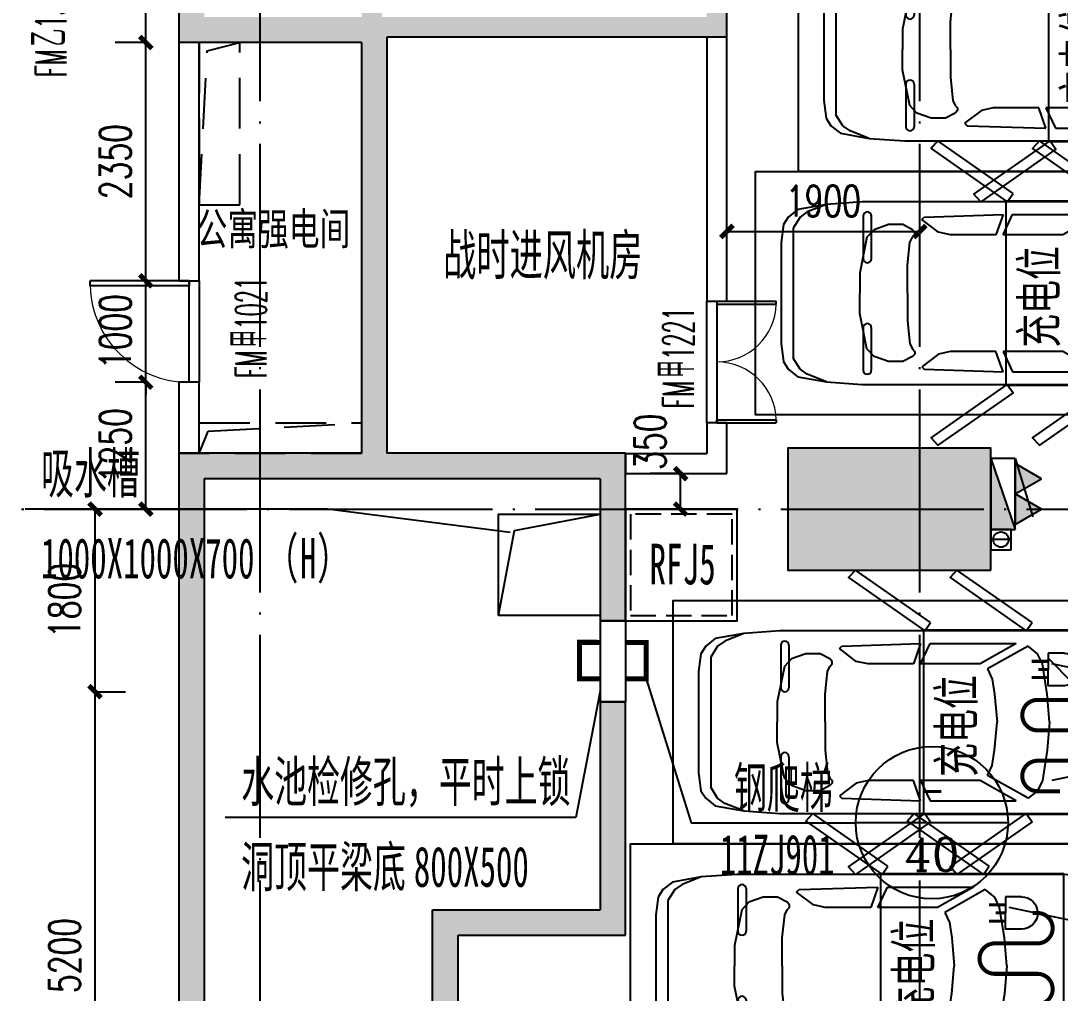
# Model space of a CAD drawing. Header units: millimetres. Extents: x 12325263 to 13848842, y -1463133 to 573208.
# Drawn here: x 12595438 to 12605680, y -1122458 to -1112874 of the extents above; entities that cross this region are included whole.
import ezdxf
from ezdxf.enums import TextEntityAlignment as Align
from ezdxf.xclip import XClip

# ---------------------------------------------------------------- set-up
doc = ezdxf.new("R2010")
doc.units = ezdxf.units.MM
doc.header["$LTSCALE"] = 1000
doc.header["$XCLIPFRAME"] = 0
for name, pattern in [('ACAD_ISO02W100', [15, 12, -3]), ('DASH', [0.35, 0.25, -0.1]), ('DASHED2', [0.375, 0.25, -0.125]), ('DOTE', [2.4200000000000004, 2, -0.2, 0.02, -0.2]), ('地下室负三层平面图$0$-3F平面$0$$AUDIT_BAD_LTYPE2', [0])]:
    doc.linetypes.add(name, pattern=pattern)
for name, color, linetype in [('#s-灭火器', 20, 'Continuous'), ('-2F平面$0$WALL-SHATCH', 8, 'Continuous'), ('A-ANNO-DIMS', 83, 'Continuous'), ('A-ANNO-TEXT', 7, 'Continuous'), ('A-AXIS', 16, 'DOTE'), ('A-COLS', 6, 'Continuous'), ('A-WALL', 5, 'Continuous'), ('A_WALL(防火墙)', 151, 'Continuous'), ('DOOR_FIRE', 1, 'Continuous'), ('DOOR_FIRE_TEXT', 7, 'Continuous'), ('EQUIP_消火栓', 7, 'Continuous'), ('PUB_DIM', 83, 'Continuous'), ('PUB_HATCH', 8, 'Continuous'), ('PUB_TEXT', 7, 'Continuous'), ('VPIPE-消防中', 3, 'Continuous'), ('WALL', 5, 'Continuous'), ('人防墙', 6, 'Continuous'), ('人防平时标注', 42, 'Continuous'), ('人防门', 60, 'Continuous'), ('人防门编号', 73, 'Continuous'), ('人防集水井', 62, 'Continuous'), ('公寓机动车库', 23, 'Continuous'), ('投影线', 6, 'ACAD_ISO02W100'), ('水条件', 1, 'Continuous')]:
    doc.layers.add(name, color=color, linetype=linetype)
doc.layers.add('人防文字', color=3, linetype='Continuous', lineweight=15)
doc.styles.add('_TCH_AXIS', font='COMPLEX', dxfattribs={"bigfont": 'GBCBIG'})
doc.styles.add('_TCH_DIM_T3', font='SIMPLEX.shx', dxfattribs={"width": 0.7058823529411765, "bigfont": 'GBCBIG.shx'})
doc.styles.add('_TCH_WINDOW', font='SIMPLEX', dxfattribs={"width": 0.7, "height": 3.5, "bigfont": 'GBCBIG'})
doc.styles.add('TITXV', font='', dxfattribs={"width": 0.7})
doc.styles.add('宋体-标注', font='', dxfattribs={"width": 0.6})
doc.styles.add('标注宋体', font='', dxfattribs={"width": 0.6})
doc.styles.add('黑体', font='simhei.ttf', dxfattribs={"width": 0.7})
doc.styles.get('TITXV').set_extended_font_data('SimSun')
doc.styles.get('宋体-标注').set_extended_font_data('SimSun')
doc.styles.get('标注宋体').set_extended_font_data('NSimSun')
doc.dimstyles.new('_TCH_ARCH&&120', dxfattribs={"dimtxt": 306, "dimasz": 120, "dimexe": 300, "dimexo": 360, "dimgap": 147, "dimtad": 1, "dimdec": 0, "dimzin": 0, "dimdsep": 46, "dimtxsty": '_TCH_DIM_T3', "dimblk": 'ARCHTICK', "dimcen": 0.09, "dimclrt": 7, "dimazin": 2, "dimtfac": 1, "dimtdec": 0, "dimtix": 1, "dimtmove": 2, "dimatfit": 3, "dimfxl": 1, "dimfxlon": 1, "dimtolj": 1, "dimtzin": 0, "dimarcsym": 0})

# ---------------------------------------------------------------- blocks, each defined once
blk = doc.blocks.new('asdgafgf20230228-rf2')
at = {"layer": 'PUB_HATCH'}
for points in [[(30599.94659230643, 6150.013520422265), (30799.9452690837, 5950.012177825638), (30799.97901084723, 11049.96656819089), (30649.97912111813, 11066.63425213755), (30599.97834924269, 10949.96792338246)], [(25566.62054844773, 7233.334855059617), (25399.95354486817, 7200.001576369609), (25399.95402696552, 5900.048238277027), (25649.9539342518, 6150.046584354403), (25649.95356341128, 7150.000970469878)], [(27312.45026189508, 6037.535582102115), (27399.9465929929, 6150.035002038334), (27399.95353910404, 7199.989392905262), (27249.95375965065, 7233.323718589614), (27199.95320832685, 7149.990716051233), (27199.94659299732, 6150.036330044917)], [(27312.45026189508, 6037.535582102115), (27199.94659299732, 6150.036330044917), (25649.9539342518, 6150.046584354403), (25399.95402696552, 5900.048238277027), (27199.95391110372, 5900.036329991022)], [(30799.9452690837, 5950.012177825638), (30599.94659230643, 6150.013520422265), (27399.9465929929, 6150.035002038334), (27312.45026189508, 6037.535582102115), (27449.95395048639, 5950.034666334186)], [(27312.45026189509, 6037.535582102115), (27199.95391110372, 5900.036329991022), (27199.9507210003, 1850.026161920561), (27333.28390365858, 1766.692043250299), (27449.95072099922, 1850.024689414869), (27449.95395048639, 5950.034666334186)], [(25649.95131268033, 1600.035291448106), (25399.95149807605, 1850.036763957052), (25399.94304405298, -9549.996996186615), (25649.94285865836, -9799.996996186683)], [(27333.28390365858, 1766.692043250299), (27199.9507210003, 1850.026161920561), (25399.95149807605, 1850.036763957052), (25649.95131268033, 1600.035291448106), (27349.95026897621, 1600.025278415467)], [(29549.97247658297, 1600.012320234651), (29799.972550149, 1850.010847732871), (27449.95072099922, 1850.024689414869), (27333.28390365858, 1766.692043250299), (27349.95026897622, 1600.025278415467)], [(29549.97247658297, 1600.012320234651), (29549.97206461455, 200.0248161364959), (29799.97206461454, 200.0247425700498), (29799.972550149, 1850.010847732871)], [(29799.97115238333, -2899.999999984674), (29799.97182920191, -599.9752574299149), (29549.97182920193, -599.975183863469), (29549.97122594977, -2649.999999984572)], [(27899.97080648333, -2649.999999983873), (28149.97080648308, -2899.999999983974), (29799.97115238333, -2899.999999984674), (29549.97122594977, -2649.999999984572)], [(27899.97080647402, -11899.99699618732), (28149.97080647377, -12149.99699618741), (28149.97080648308, -2899.999999983974), (27899.97080648333, -2649.999999983873)]]:
    blk.add_hatch(color=256, dxfattribs=at).paths.add_polyline_path(points)
at = {"layer": '人防墙'}
for p, q in [((30799.9452690837, 5950.012177825638), (30799.97901084723, 11049.96656819089)), ((25399.95354486817, 7200.001576369609), (25399.95402696552, 5900.048238277027)), ((27449.95395048639, 5950.034666334186), (27449.95072099922, 1850.024689414869)), ((30799.9452690837, 5950.012177825638), (27449.95395048639, 5950.034666334186)), ((27199.95391110372, 5900.036329991022), (25399.95402696552, 5900.048238277027)), ((27199.95391110372, 5900.036329991022), (27199.9507210003, 1850.026161920561)), ((25399.95149807605, 1850.036763957052), (25399.94304405298, -9549.996996186615)), ((27199.9507210003, 1850.026161920561), (25399.95149807605, 1850.036763957052)), ((29799.972550149, 1850.010847732871), (27449.95072099922, 1850.024689414869)), ((29799.97206461454, 200.0247425700498), (29799.972550149, 1850.010847732871)), ((25649.95131268033, 1600.035291448106), (25649.94285865836, -9799.996996186683)), ((27349.95026897621, 1600.025278415467), (25649.95131268033, 1600.035291448106)), ((29549.97247658297, 1600.012320234651), (27349.95026897622, 1600.025278415467)), ((29549.97247658297, 1600.012320234651), (29549.97206461455, 200.0248161364959)), ((29549.97206461455, 200.0248161364959), (29799.97206461454, 200.0247425700498)), ((29549.97182920193, -599.975183863469), (29549.97122594977, -2649.999999984572)), ((29799.97182920191, -599.9752574299149), (29549.97182920193, -599.975183863469)), ((29799.97115238333, -2899.999999984674), (29799.97182920191, -599.9752574299149)), ((27899.97080648333, -2649.999999983873), (29549.97122594977, -2649.999999984572)), ((27899.97080647402, -11899.99699618732), (27899.97080648333, -2649.999999983873)), ((28149.97080648308, -2899.999999983974), (29799.97115238333, -2899.999999984674)), ((28149.97080647377, -12149.99699618741), (28149.97080648308, -2899.999999983974))]:
    blk.add_line(p, q, dxfattribs=at)
at = {"layer": '人防平时标注'}
for p, q in [((30002.55426869728, -372.6224232038949), (30448.68125668913, -1790.204475709703)), ((30448.68125668913, -1790.204475709703), (32069.22891984788, -1790.204475709703)), ((33569.22891984788, -1790.204475709703), (32069.22891984788, -1790.204475709703))]:
    blk.add_line(p, q, dxfattribs=at)
for centre, radius in [((30002.55426869728, -372.6224232038949), 0), ((32819.22891984788, -1790.204475709703), 750)]:
    blk.add_circle(centre, radius, dxfattribs=at)
at = {"layer": '人防门'}
for p, q in [((29549.97206461455, 200.0248161364964, 0.7773367337579739), (29549.97182920192, -599.9751838634689, 0.7773367337579739)), ((29799.97206461454, 200.0247425700505, 0.7773367337579739), (29799.97182920191, -599.9752574299149, 0.7773367337579739))]:
    blk.add_line(p, q, dxfattribs=at)
at = {"layer": '人防门', "linetype": 'DASH'}
for p, q in [((29799.97206461454, 200.0247425700504), (29549.97206461455, 200.0248161364965)), ((29549.97182920192, -599.9751838634688), (29799.97182920191, -599.975257429915))]:
    blk.add_line(p, q, dxfattribs=at)
at = {"layer": '人防门', "const_width": 49.99999999999999, "elevation": 2.982798457690922e-07}
for points in [[(29549.96291594021, -372.6228988554794), (29347.37156572379, -372.6228958230931), (29347.37156783976, -13.18923465278931), (29549.96291872673, -13.18923566420563)], [(29799.96291814558, -372.6224218553398), (30002.55426869728, -372.6224232038949), (30002.55427131616, -13.1887605173979), (29799.96291874163, -13.1887605173979)]]:
    blk.add_lwpolyline(points, dxfattribs=at)
at = {"layer": '人防门编号', "linetype": 'Continuous'}
for p, q in [((26863.11747252755, 1300.01434464613), (23883.15347918356, 1300.01434464613)), ((28663.08289803751, 1069.655607333407), (26863.11747252755, 1300.01434464613)), ((29549.95736666955, -493.193836421473), (29310.27288773656, -1739.734558167867)), ((29310.27288773656, -1739.734558167867), (25856.04533829773, -1739.734558167867))]:
    blk.add_line(p, q, dxfattribs=at)
at = {"layer": '人防集水井', "elevation": 2.982798457690922e-07}
for points in [[(28549.97064702027, 250.0232504927553), (28549.97064929269, 1250.023250080179), (29549.97064903937, 1250.023250080179), (29549.97064717673, 250.0232480000705)], [(29799.96532274969, 200.0235794787295), (30899.96532247216, 200.0143448696472), (30899.97455734387, 1300.01434456883), (29799.9745576214, 1300.023579702014)]]:
    blk.add_lwpolyline(points, close=True, dxfattribs=at)
blk.add_lwpolyline([(28549.97064702027, 250.0232504927553), (28707.3424739223, 1087.902840177063), (29549.97064903937, 1250.023250080179)], dxfattribs=at)
at = {"layer": '人防集水井', "linetype": 'DASH', "elevation": 2.982798457690922e-07}
blk.add_lwpolyline([(29849.9657425154, 250.0231597216334), (30849.96574224159, 250.0147646227852), (30849.97413757816, 1250.014764348976), (29849.97413785197, 1250.023159924895)], close=True, dxfattribs=at)
at = {"layer": 'PUB_TEXT', "linetype": 'Continuous', "style": '宋体-标注', "width": 0.6}
for s, p in [('吸水槽', (24040.65347918356, 1457.51434464613)), ('（', (26252.29904880381, 617.5143446461298)), ('）', (26762.67879563925, 617.5143446461298)), ('1000X1000X700', (24040.65347918356, 617.5143446461298)), ('H', (26592.55221336077, 617.5143446461298)), ('水池检修孔，平时上锁', (26013.54533829773, -1582.234558167867)), ('洞顶平梁底', (26013.54533829773, -2422.234558167867)), ('800X500', (27714.81116108254, -2422.234558167867))]:
    blk.add_text(s, height=396.5189873417722, dxfattribs=at).set_placement(p)
at = {"layer": 'PUB_TEXT', "style": '_TCH_AXIS', "width": 0.7777777777777768}
blk.add_text('-', height=391.5099836318755, dxfattribs=at).set_placement((32688.72559197059, -1651.385008641674), (32949.73224772517, -1651.385008641674), align=Align.FIT)
at = {"layer": 'PUB_TEXT', "style": '_TCH_AXIS'}
blk.add_text('40', height=326.0831515175497, dxfattribs=at).set_placement((32547.49296024993, -2265.471123846655), (33090.96487944584, -2265.471123846655), align=Align.FIT)
at = {"layer": '人防平时标注', "style": '宋体-标注', "width": 0.6}
for s, p in [('钢爬梯', (30868.97355173436, -1642.472198316362, 2.982798457690922e-07)), ('11ZJ901', (30728.46134386881, -2303.37528068712, 2.982798457690922e-07))]:
    blk.add_text(s, height=396.5189873417722, dxfattribs=at).set_placement(p)
at = {"layer": '人防文字', "style": '标注宋体', "width": 0.6}
blk.add_text('战时进风机房', height=400, rotation=359.999920105463, dxfattribs=at).set_placement((28003.15347966366, 3606.800094611011, 2.982798457690922e-07))
at = {"layer": '人防集水井', "style": '标注宋体', "width": 0.6}
blk.add_text('RFJ5', height=400, rotation=359.999518982552, dxfattribs=at).set_placement((30035.91289318539, 558.6244936173316, 2.982798457690922e-07))
blk = doc.blocks.new('_FZH')
blk.add_lwpolyline([(-0.5, -0.5), (0.5, -0.5), (0.5, 0.5), (-0.5, 0.5)], close=True)
at = {"layer": 'PUB_HATCH'}
blk.add_solid([(-0.5, -0.5), (0.5, -0.5), (-0.5, 0.5), (0.5, 0.5)], dxfattribs=at)
blk = doc.blocks.new('1-3F')
at = {"layer": 'A-COLS', "xscale": 1200, "yscale": 2000, "zscale": 2000, "rotation": 90}
blk.add_blockref('_FZH', (-299.9851443748921, 18200.00000000233), dxfattribs=at)
blk = doc.blocks.new('adgshg13--2F平面$0$A$C7F010FC0')
at = {"layer": '-2F平面$0$WALL-SHATCH'}
h = blk.add_hatch(color=256, dxfattribs=at)
h.dxf.hatch_style = 1
h.paths.add_polyline_path([(-60384.17120504379, -16880.89509773254), (-763.1647881269455, 197.4793643951416), (12587.61850607395, -13153.30393266678), (12587.61850607395, -157996.0197629929), (-162964.8506313562, -188820.4315237999), (-171262.3814957142, -180522.900662899), (-171262.3814957142, -31310.89849328995), (-150707.1909123659, -10755.70791006088), (-131860.0775495768, -7980.895098209381), (-99162.38149428368, -7980.895098209381), (-99162.38149428368, -4980.895097732544), (-76620.42811572552, -4980.895097732544), (-70107.65229141712, -16880.89509773254)], flags=16)
h.paths.add_polyline_path([(-60091.22944009304, -16380.89510011673), (-646.8769880533218, 646.876989364624), (12987.61850607395, -12987.61850786209), (12987.61850607395, -158331.9049158096), (-163100.5840539932, -189250.3835258484), (-171662.3814958334, -180688.5860877037), (-171662.3814958334, -31145.21306848526), (-150777.8961598873, -10260.7277340889), (-131896.6870943308, -7480.895098209381), (-99562.38149428368, -7480.895098209381), (-99562.38149428368, -4580.895097732544), (-76365.55243730545, -4580.895097732544), (-69907.50581622124, -16380.89510774612)])
blk = doc.blocks.new('A$C2A3E77E8')
at = {"layer": 'WALL', "color": 1}
blk.add_blockref('adgshg13--2F平面$0$A$C7F010FC0', (561507.9086489398, 205483.1249103504), dxfattribs=at)
blk = doc.blocks.new('asdfsfsdf')
at = {"color": 253, "linetype": '地下室负三层平面图$0$-3F平面$0$$AUDIT_BAD_LTYPE2', "transparency": 33554559, "extrusion": (0.0004477907748714072, 3.529959095306893e-16, 0.999999899741706)}
for p, q in [((-499.9999510645866, -141.1764707579277, 0.2238953878532797), (-724.9999280292541, -211.764705659356, 0.3246483119859617)), ((-168.7499837987125, -110.000000001397, 0.07556469346370548), (-499.9999510645866, -141.1764707579277, 0.2238953878532797)), ((168.7499823644757, -109.9999999995343, -0.07556469305539444), (-168.7499837987125, -110.000000001397, 0.07556469346370548)), ((168.7499823644757, -109.9999999995343, -0.07556469305539444), (499.999950107187, -141.1764707579277, -0.2238953876585836)), ((499.999950107187, -141.1764707579277, -0.2238953876585836), (724.9999261181802, -211.7647058977745, -0.3246483115967724)), ((-724.9999280292541, -211.764705659356, 0.3246483119859617), (-824.9999170508236, -329.4117646231316, 0.3694273889297957)), ((-349.9999665804207, -258.8235292448662, 0.1567267717199455), (-574.9999421145767, -1317.647058726754, 0.2574796953287081)), ((349.9999641925097, -258.8235292430036, -0.1567267711171998), (574.9999411571771, -1317.647058724891, -0.2574796952492556)), ((724.9999261181802, -211.7647058977745, -0.3246483115967724), (824.9999175239354, -329.4117646231316, -0.3694273894917245)), ((-824.9999170508236, -329.4117646231316, 0.3694273889297957), (-874.99991251342, -447.0588235869072, 0.3918169277702976)), ((824.9999175239354, -329.4117646231316, -0.3694273894917245), (874.9999125096947, -447.0588235869072, -0.3918169281189517)), ((-574.9999425914139, -1411.764705897775, 0.2574796953093296), (-674.9999320898205, -1458.823529244866, 0.3022587728158986)), ((-274.9999726694077, -1364.705882550683, 0.1231424633135522), (-574.9999425914139, -1411.764705897775, 0.2574796953093296)), ((2.365559339523315e-07, -1341.176470519509), (-274.9999726694077, -1364.705882550683, 0.1231424633135522)), ((2.365559339523315e-07, -1341.176470519509), (274.9999717120081, -1364.705882312264, -0.1231424628849248)), ((274.9999717120081, -1364.705882312264, -0.1231424628849248), (574.9999416340142, -1411.764705897775, -0.2574796953464441)), ((574.9999416340142, -1411.764705897775, -0.2574796953464441), (674.9999316073954, -1458.823529481422, -0.3022587727170486)), ((-674.9999320898205, -1458.823529244866, 0.3022587728158986), (-749.9999260008335, -1552.941176654305, 0.3358430815717435)), ((674.9999316073954, -1458.823529481422, -0.3022587727170486), (749.9999240897596, -1552.941176414024, -0.3358430809488905)), ((-749.9999260008335, -1552.941176654305, 0.3358430815717435), (-524.9999480806291, -1952.941176654305, 0.2350901571286059)), ((749.9999240897596, -1552.941176414024, -0.3358430809488905), (524.9999452158809, -1952.941176415887, -0.2350901560785282)), ((-774.9999220632017, -2517.647058726754, 0.3470378507689607), (-774.9999220632017, -1670.588235379662, 0.3470378503031141)), ((-774.9999220632017, -1670.588235379662, 0.3470378503031141), (-574.9999421145767, -2023.529411557596, 0.257479695328853)), ((774.9999230131507, -1670.588235379662, -0.3470378509613082), (574.9999421108514, -2023.529411794152, -0.2574796950939764)), ((774.9999225363135, -2517.64705896331, -0.3470378506309664), (774.9999230131507, -1670.588235379662, -0.3470378509613082)), ((-524.9999480806291, -1952.941176654305, 0.2350901571286059), (-424.9999581072479, -1905.882352830376, 0.1903110794088359)), ((-424.9999581072479, -1905.882352830376, 0.1903110794088359), (-274.9999731462449, -1882.35294127604, 0.1231424632944275)), ((-274.9999731462449, -1882.35294127604, 0.1231424632944275), (2.365559339523315e-07, -1858.823529244866)), ((274.9999717120081, -1882.352941035759, -0.1231424628847421), (2.365559339523315e-07, -1858.823529244866)), ((424.999956196174, -1905.882352830376, -0.1903110785527894), (274.9999717120081, -1882.352941035759, -0.1231424628847421)), ((524.9999452158809, -1952.941176415887, -0.2350901560785282), (424.999956196174, -1905.882352830376, -0.1903110785527894)), ((-574.9999421145767, -2023.529411557596, 0.257479695328853), (-574.9999421145767, -2611.764705659356, 0.2574796952125222)), ((574.9999421108514, -2023.529411794152, -0.2574796950939764), (574.9999411571771, -2611.764705897775, -0.2574796951324972)), ((-574.9999421145767, -2611.764705659356, 0.2574796952125222), (-774.9999220632017, -2517.647058726754, 0.3470378507689607)), ((574.9999411571771, -2611.764705897775, -0.2574796951324972), (774.9999225363135, -2517.64705896331, -0.3470378506309664)), ((-774.9999215863645, -2611.764705899637, 0.3470378500898093), (-574.9999416377395, -2682.35294127604, 0.2574796952319682)), ((-749.9999255239964, -3388.235294345301, 0.3358430813588681), (-774.9999215863645, -2611.764705899637, 0.3470378500898093)), ((774.9999225363135, -2611.764705659356, -0.3470378507473485), (574.9999416340142, -2682.35294127604, -0.2574796952294666)), ((749.9999245665967, -3388.235294343438, -0.3358430809290396), (774.9999225363135, -2611.764705659356, -0.3470378507473485)), ((-574.9999416377395, -2682.35294127604, 0.2574796952319682), (-574.9999421145767, -3129.41176486155, 0.257479695562074)), ((574.9999416340142, -2682.35294127604, -0.2574796952294666), (574.9999416340142, -3129.411764621269, -0.2574796948800628)), ((-574.9999421145767, -3129.41176486155, 0.257479695562074), (-599.9999405629933, -3247.058823586907, 0.2686744650115782)), ((574.9999416340142, -3129.411764621269, -0.2574796948800628), (599.9999391268939, -3247.058823586907, -0.2686744647175814)), ((-599.9999405629933, -3247.058823586907, 0.2686744650115782), (-724.9999270755798, -3411.764705897775, 0.324648311792771)), ((599.9999391268939, -3247.058823586907, -0.2686744647175814), (724.9999275486916, -3411.764705897775, -0.3246483115377303)), ((-724.9999270755798, -3411.764705897775, 0.324648311792771), (-749.9999255239964, -3388.235294345301, 0.3358430813588681)), ((724.9999275486916, -3411.764705897775, -0.3246483115377303), (749.9999245665967, -3388.235294343438, -0.3358430809290396)), ((-624.9999380558729, -3505.882353068795, 0.2798692348493339), (-674.9999320898205, -3599.999999762978, 0.3022587729329561)), ((-599.9999405629933, -3482.352941274177, 0.2686744655939557), (-624.9999380558729, -3505.882353068795, 0.2798692348493339)), ((-574.9999421145767, -3482.35294127604, 0.2574796953293679), (-599.9999405629933, -3482.352941274177, 0.2686744655939557)), ((-549.9999470058829, -3505.882352830376, 0.2462849269087827), (-574.9999421145767, -3482.35294127604, 0.2574796953293679)), ((-499.9999496340752, -3529.41176486155, 0.2238953872139153), (-549.9999470058829, -3505.882352830376, 0.2462849269087827)), ((-274.9999731462449, -3552.941176415887, 0.1231424632950173), (-499.9999496340752, -3529.41176486155, 0.2238953872139153)), ((7.133930921554565e-07, -3552.941176654305), (-274.9999731462449, -3552.941176415887, 0.1231424632950173)), ((7.133930921554565e-07, -3552.941176654305), (274.9999726656824, -3552.941176415887, -0.1231424630783778)), ((274.9999726656824, -3552.941176415887, -0.1231424630783778), (499.999950107187, -3529.41176486155, -0.2238953881230394)), ((499.999950107187, -3529.41176486155, -0.2238953881230394), (549.9999441411346, -3505.882352830376, -0.2462849258573907)), ((549.9999441411346, -3505.882352830376, -0.2462849258573907), (574.9999416340142, -3482.35294127604, -0.2574796952294021)), ((574.9999416340142, -3482.35294127604, -0.2574796952294021), (599.9999391268939, -3482.352941274177, -0.2686744647174983)), ((599.9999391268939, -3482.352941274177, -0.2686744647174983), (624.9999351911247, -3505.882352830376, -0.2798692334487053)), ((624.9999351911247, -3505.882352830376, -0.2798692334487053), (674.9999311305583, -3600.000000001397, -0.3022587726192891)), ((-674.9999320898205, -3599.999999762978, 0.3022587729329561), (-674.9999320898205, -3741.17647075979, 0.3022587729329017)), ((674.9999311305583, -3600.000000001397, -0.3022587726192891), (674.9999316073954, -3741.176470281091, -0.3022587730655932)), ((-674.9999320898205, -3741.17647075979, 0.3022587729329017), (-624.9999380558729, -3882.352941037621, 0.2798692345000124)), ((674.9999316073954, -3741.176470281091, -0.3022587730655932), (624.9999351911247, -3882.352941037621, -0.2798692334484588)), ((-624.9999380558729, -3882.352941037621, 0.2798692345000124), (-549.9999460522085, -3952.941176414024, 0.2462849269474509)), ((624.9999351911247, -3882.352941037621, -0.2798692334484588), (549.9999450948089, -3952.941176654305, -0.2462849259351472)), ((-549.9999460522085, -3952.941176414024, 0.2462849269474509), (-199.9999792352319, -4023.529411794152, 0.08955815500490981)), ((549.9999450948089, -3952.941176654305, -0.2462849259351472), (199.9999801851809, -4023.529411553871, -0.08955815519579101)), ((-199.9999792352319, -4023.529411794152, 0.08955815500490981), (2.365559339523315e-07, -4023.529411553871)), ((199.9999801851809, -4023.529411553871, -0.08955815519579101), (2.365559339523315e-07, -4023.529411553871)), ((-874.9999120365828, -4352.941176656168, 0.3918169277909837), (-799.9999205116183, -4541.176470521372, 0.3582326202192607)), ((874.9999125096947, -4352.941176414024, -0.3918169282337609), (799.9999190755188, -4541.176470757928, -0.3582326193421601)), ((-799.9999205116183, -4541.176470521372, 0.3582326202192607), (-749.9999260008335, -4611.764706136193, 0.3358430813398884)), ((799.9999190755188, -4541.176470757928, -0.3582326193421601), (749.9999240897596, -4611.764706136193, -0.3358430808314997)), ((-749.9999260008335, -4611.764706136193, 0.3358430813398884), (-641.2499364260584, -4680.000000241678, 0.2871458345919543)), ((641.249935945496, -4680.000000001397, -0.2871458343748414), (-641.2499364260584, -4680.000000241678, 0.2871458345919543)), ((749.9999240897596, -4611.764706136193, -0.3358430808314997), (641.249935945496, -4680.000000001397, -0.2871458343748414))]:
    blk.add_line(p, q, dxfattribs=at)
for points in [[(-474.9999997620226, -23.52941179275513), (-149.9999997613286, -7.049211745248385e-29), (149.9999997613286, 7.049211745248385e-29), (474.9999992851854, -23.52941203117371), (724.9999997609804, -94.11764716915788), (799.9999992858793, -141.1764707565308), (875.0000002394273, -258.8235292453319), (899.9999983314156, -823.5294117927554), (899.99999928509, -4000.000000238419), (875.0000002394273, -4352.941176414491), (824.9999992870789, -4635.294117448852), (750.0000002408798, -4729.411765098573), (674.9999992854691, -4776.470588445664), (500.0000002381968, -4800.000000000001), (-500.000000715034, -4800.000000000001), (-674.9999997604438, -4776.470588210971), (-750.0000007158543, -4729.411765098573), (-825.0000007175906, -4635.294117927552), (-874.9999997607275, -4352.941176654772), (-900.0000007137389, -4000.000000238419), (-900.0000007156016, -823.5294117927554), (-874.999999285753, -258.8235297203065), (-800.0000007145284, -141.1764707602561), (-724.9999997591177, -94.11764669418336)], [(-981.91520381036, -1513.230591773987), (-1500.00000071459, -2253.132360218093), (-1425.335413217106, -2320.844957351685), (-900.0000007156016, -1570.588235139847)]]:
    blk.add_lwpolyline(points, close=True, dxfattribs=at)
for points, elevation in [([(981.915204765897, -1513.230591773987), (1499.999998807242, -2253.132359979675), (1425.335412263431, -2320.844957351685), (899.9999988082526, -1570.588235378266)], 1.176665431756874e-10), ([(-900.0000007156016, -2570.588235378266), (-981.9152042871972, -2513.230591535569), (-1500.00000071459, -3253.132359743119), (-1425.335413217105, -3320.844957351685)], -1.149049744242348e-10), ([(981.915204765897, -2513.230591773987), (1499.99999785543, -3253.132359743119), (1425.335412265294, -3320.844957351685), (899.9999992850899, -2570.588235378266)], 1.171056029924955e-10)]:
    blk.add_lwpolyline(points, close=True, dxfattribs=dict(at, elevation=elevation))
blk = doc.blocks.new('车位')
h = blk.add_hatch()
h.set_pattern_fill('ANSI31', color=256, scale=999.9999999999999, angle=-2.394345736421314e-08)
h.set_pattern_definition([(44.99999997605653, (-2400.000001788139, -5299.987687110901), (-1122.532014664547, 1122.532015602742), [])])
h.paths.add_polyline_path([(1879.999998450279, -3854.664422988892), (1879.999998569489, -3694.664422988892), (1719.999998450279, -3694.664423465729), (1559.999998569489, -3694.664422988892), (1559.999998569489, -3854.664422988892, 0.9898630017247371)])
for p, q in [((399.9999972712249, -1099.999999266118), (399.9999972712249, -1099.999999266118)), ((860.0160205308348, -1059.999999538064), (440.0000015441328, -1059.999999726191)), ((1499.999997032806, -1100.000607695431), (1499.999997032806, -1100.000607695431)), ((1960.220432037488, -1060.000607967377), (1539.99999868311, -1060.000607678667)), ((1999.999996913597, -1099.999999981374), (1999.999996913597, -1099.999999981374)), ((860.0160163957626, -1139.999999061227), (439.9999974090606, -1139.999999249354)), ((1959.999996932223, -1140), (1539.779563577846, -1140.000000188127)), ((1879.999998569489, -3694.664422988892), (1719.999998450279, -3694.664423465729)), ((1879.999998450279, -3854.664422988892), (1879.999998569489, -3694.664422988892))]:
    blk.add_line(p, q)
for points in [[(2399.999996781349, -5300.000001430511), (-2.741813659667969e-06, -5299.999999046326), (0, 0), (2399.999999880791, -9.5367431640625e-07)], [(289.9999990463257, -2468.601806640625), (2109.999998927116, -2468.601807117462), (2109.99999833107, -4269.228533267975), (289.9999980926514, -4269.228532314301)]]:
    blk.add_lwpolyline(points, close=True)
at = {"const_width": 39.99999999999999}
blk.add_lwpolyline([(519.9999985694885, -3813.032121181488), (519.9999986886978, -3590.069902896881, -1), (819.9999984502792, -3590.069902420044), (819.9999982118607, -4010.994340896606, 1), (1119.999998450279, -4010.994340896606), (1119.999998569489, -3590.069902896881, -1), (1419.999998569489, -3590.069902896881), (1419.999998211861, -4010.994341373444, 1), (1719.999998450279, -4010.994341373444), (1719.999998211861, -3963.042503356934)], format="xyb", dxfattribs=at)
at = {"const_width": 30}
for points in [[(1639.999998211861, -3694.664422988892), (1639.99999833107, -3534.203485965729)], [(1799.999998688698, -3694.664422988892), (1799.999998450279, -3534.203485488892)], [(1719.999998450279, -3694.664423465729), (1719.99999833107, -3599.861834049225)]]:
    blk.add_lwpolyline(points, dxfattribs=at)
blk.add_lwpolyline([(1879.99999833107, -3851.403974533081, -1), (1559.999998569489, -3854.664422988892), (1559.999998569489, -3694.664422988892), (1719.999998450279, -3694.664423465729)], format="xyb")
for centre, radius, start, end in [((439.999996913597, -1099.999998772517), 39.99999999999999, 90, 180), ((439.999996913597, -1099.999998772517), 39.99999999999999, 180, 270), ((859.9999972712249, -1100.000002399087), 39.99999999999998, 0, 90), ((859.9999972712249, -1100.000002399087), 39.99999999999998, 270, 0), ((1539.999996555969, -1100.000607678667), 39.99999999999999, 90, 180), ((1539.999996555969, -1100.000607678667), 39.99999999999999, 180, 270), ((1959.999997390434, -1100.000000476837), 39.99999999999999, 0, 90), ((1959.999996913597, -1100.0006108284), 39.99999999999998, 0, 90), ((1959.999997390434, -1100.000000476837), 39.99999999999999, 270, 0), ((1959.999996913597, -1100.0006108284), 39.99999999999998, 270, 0)]:
    blk.add_arc(centre, radius, start, end)
at = {"xscale": -1, "rotation": 180}
blk.add_blockref('asdfsfsdf', (1200.000000184402, -5050.000001905253), dxfattribs=at)
at = {"insert": (661.5946944952011, -2614.821184158325), "char_height": 349.9999999999999, "attachment_point": 1, "rotation": 359.99999997605653, "style": '黑体'}
blk.add_mtext_dynamic_manual_height_columns('充电位', width=1328.110077857971, gutter_width=1750, heights=[0], dxfattribs=at)
blk = doc.blocks.new('管位')
at = {"layer": '水条件'}
blk.add_line((12573125.95161151, 675360.3646074757), (12573125.95161151, 675160.3646074757), dxfattribs=at)
blk.add_lwpolyline([(12573025.95161151, 675360.3646074757), (12573225.95161151, 675360.3646074757), (12573225.95161151, 675160.3646074757), (12573025.95161151, 675160.3646074757)], close=True, dxfattribs=at)
blk = doc.blocks.new('灭火器')
at = {"layer": '#s-灭火器', "ltscale": 1000}
for points in [[(292444.1076592965, 59706.6250948105), (292144.1076592965, 59706.6250948105), (292294.1076592965, 59446.81747367606)], [(292744.1076592965, 59706.6250948105), (292444.1076592965, 59706.6250948105), (292594.1076592965, 59446.81747367606)]]:
    blk.add_hatch(color=256, dxfattribs=at).paths.add_polyline_path(points)
for points in [[(292294.1076592965, 59446.81747367606), (292444.1076592965, 59706.6250948105), (292144.1076592965, 59706.6250948105)], [(292594.1076592965, 59446.81747367606), (292744.1076592965, 59706.6250948105), (292444.1076592965, 59706.6250948105)]]:
    blk.add_lwpolyline(points, close=True, dxfattribs=at)
blk = doc.blocks.new('$TWTSYS$00000508')
for p, q in [((-0.5, 0.5), (0.3236161731911125, 1.224064056863426)), ((-0.5, 0.5), (-0.5, -0.5)), ((-0.5, -0.5), (0.5, 0.5)), ((0.5, 0.5), (-0.5, 0.5)), ((0.5, -0.5), (0.5, 0.5)), ((-0.5, -0.5), (0.5, -0.5))]:
    blk.add_line(p, q)
blk.add_solid([(0.5, -0.5), (0.5, 0.5), (-0.5, -0.5)])
blk = doc.blocks.new('消火栓')
at = {"layer": '#s-灭火器', "rotation": 180.0000000000001}
blk.add_blockref('灭火器', (12864422.05702452, 734931.81413663), dxfattribs=at)
at = {"layer": 'EQUIP_消火栓', "xscale": 700, "yscale": 240, "zscale": 700}
blk.add_blockref('$TWTSYS$00000508', (12571977.94936522, 675105.1890418193), dxfattribs=at)
blk = doc.blocks.new('asdfasfads')
at = {"layer": 'VPIPE-消防中'}
blk.add_circle((40100.00000001863, 5650.000000041677), 75, dxfattribs=at)
at = {"rotation": 270}
blk.add_blockref('消火栓', (-634985.189041866, 12578077.94936526), dxfattribs=at)
at = {"layer": '水条件', "xscale": -1, "rotation": 270}
blk.add_blockref('管位', (-635160.3646074589, -12567475.95161147), dxfattribs=at)
blk = doc.blocks.new('qlzw')
at = {"layer": 'A-AXIS'}
for p, q in [((12464366.81071039, 979489.7590900625), (12464366.81071039, 1082089.759090747)), ((12470866.81071017, 979489.7590900625), (12470866.81071017, 1082089.759090747)), ((12411416.81071017, 1014189.759090065), (12486866.81071017, 1014189.759090064))]:
    blk.add_line(p, q, dxfattribs=at)
blk = doc.blocks.new('_ArchTick')
at = {"color": 0, "linetype": 'ByBlock', "const_width": 0.4}
blk.add_lwpolyline([(-0.5, -0.5), (0.5, 0.5)], dxfattribs=at)
blk = doc.blocks.new('*D3758')
at = {"layer": 'A-ANNO-DIMS', "color": 0, "lineweight": -2, "transparency": 16777216}
for p, q in [((12596671, -1111086.785749965), (12596370, -1111086.785749965)), ((12596670, -1113086.63735148), (12596670, -1111086.785749965)), ((12596671, -1113086.63735148), (12596370, -1113086.63735148))]:
    blk.add_line(p, q, dxfattribs=at)
at = {"layer": 'Defpoints', "color": 0, "transparency": 16777216}
for p in [(12596670, -1111086.785749965), (12597196.82107831, -1111086.785749965), (12597196.82107831, -1113086.63735148)]:
    blk.add_point(p, dxfattribs=at)
at = {"layer": 'A-ANNO-DIMS', "color": 0, "lineweight": -2, "transparency": 16777216, "xscale": 120, "yscale": 120, "zscale": 120}
for p, rotation in [((12596670, -1111086.785749965), 90), ((12596670, -1113086.63735148), 270)]:
    blk.add_blockref('_ArchTick', p, dxfattribs=dict(at, rotation=rotation))
at = {"layer": 'A-ANNO-DIMS', "color": 7, "transparency": 16777216, "insert": (12596370, -1112086.71155072), "char_height": 306, "attachment_point": 5, "rotation": 90, "style": '_TCH_DIM_T3'}
blk.add_mtext('\\A1;2000', dxfattribs=at)
blk = doc.blocks.new('*D3759')
at = {"layer": 'A-ANNO-DIMS', "color": 0, "lineweight": -2, "transparency": 16777216}
for p, q in [((12596671, -1113086.63735148), (12596370, -1113086.63735148)), ((12596670, -1115436.785749958), (12596670, -1113086.63735148)), ((12596671, -1115436.785749958), (12596370, -1115436.785749958))]:
    blk.add_line(p, q, dxfattribs=at)
at = {"layer": 'Defpoints', "color": 0, "transparency": 16777216}
for p in [(12596670, -1113086.63735148), (12597196.82107831, -1113086.63735148), (12597196.82107831, -1115436.785749958)]:
    blk.add_point(p, dxfattribs=at)
at = {"layer": 'A-ANNO-DIMS', "color": 0, "lineweight": -2, "transparency": 16777216, "xscale": 120, "yscale": 120, "zscale": 120}
for p, rotation in [((12596670, -1113086.63735148), 90), ((12596670, -1115436.785749958), 270)]:
    blk.add_blockref('_ArchTick', p, dxfattribs=dict(at, rotation=rotation))
at = {"layer": 'A-ANNO-DIMS', "color": 7, "transparency": 16777216, "insert": (12596370, -1114261.711550717), "char_height": 306, "attachment_point": 5, "rotation": 90, "style": '_TCH_DIM_T3'}
blk.add_mtext('\\A1;2350', dxfattribs=at)
blk = doc.blocks.new('*D3760')
at = {"layer": 'A-ANNO-DIMS', "color": 0, "lineweight": -2, "transparency": 16777216}
for p, q in [((12596670, -1115436.785749958), (12596670, -1115316.785749958)), ((12596671, -1115436.785749958), (12596370, -1115436.785749958)), ((12596670, -1116436.785749512), (12596670, -1115436.785749958)), ((12596671, -1116436.785749512), (12596370, -1116436.785749512)), ((12596670, -1116436.785749512), (12596670, -1116556.785749512))]:
    blk.add_line(p, q, dxfattribs=at)
at = {"layer": 'Defpoints', "color": 0, "transparency": 16777216}
for p in [(12596670, -1115436.785749958), (12597196.82107831, -1115436.785749958), (12597196.82107831, -1116436.785749512)]:
    blk.add_point(p, dxfattribs=at)
at = {"layer": 'A-ANNO-DIMS', "color": 0, "lineweight": -2, "transparency": 16777216, "xscale": 120, "yscale": 120, "zscale": 120}
for p, rotation in [((12596670, -1115436.785749958), 270), ((12596670, -1116436.785749512), 90)]:
    blk.add_blockref('_ArchTick', p, dxfattribs=dict(at, rotation=rotation))
at = {"layer": 'A-ANNO-DIMS', "color": 7, "transparency": 16777216, "insert": (12596370, -1115936.785749733), "char_height": 306, "attachment_point": 5, "rotation": 90, "style": '_TCH_DIM_T3'}
blk.add_mtext('\\A1;1000', dxfattribs=at)
blk = doc.blocks.new('*D3761')
at = {"layer": 'A-ANNO-DIMS', "color": 0, "lineweight": -2, "transparency": 16777216}
for p, q in [((12596671, -1116436.785749512), (12596370, -1116436.785749512)), ((12596670, -1117686.67058341), (12596670, -1116436.785749512)), ((12596671, -1117686.67058341), (12596370, -1117686.67058341))]:
    blk.add_line(p, q, dxfattribs=at)
at = {"layer": 'Defpoints', "color": 0, "transparency": 16777216}
for p in [(12596670, -1116436.785749512), (12597196.82107831, -1116436.785749512), (12597196.82107831, -1117686.67058341)]:
    blk.add_point(p, dxfattribs=at)
at = {"layer": 'A-ANNO-DIMS', "color": 0, "lineweight": -2, "transparency": 16777216, "xscale": 120, "yscale": 120, "zscale": 120}
for p, rotation in [((12596670, -1116436.785749512), 90), ((12596670, -1117686.67058341), 270)]:
    blk.add_blockref('_ArchTick', p, dxfattribs=dict(at, rotation=rotation))
at = {"layer": 'A-ANNO-DIMS', "color": 7, "transparency": 16777216, "insert": (12596370, -1117061.728166459), "char_height": 306, "attachment_point": 5, "rotation": 90, "style": '_TCH_DIM_T3'}
blk.add_mtext('\\A1;1250', dxfattribs=at)
blk = doc.blocks.new('*D3857')
at = {"layer": 'Defpoints', "color": 0, "transparency": 16777216}
for p in [(12601939.99641693, -1117336.781915808), (12602396.84324219, -1117336.785751299), (12602396.84030374, -1117686.784910646)]:
    blk.add_point(p, dxfattribs=at)
at = {"layer": 'PUB_DIM', "color": 0, "lineweight": -2, "transparency": 16777216}
for p, q in [((12601940.99641693, -1117336.781924203), (12601639.99641694, -1117336.779397136)), ((12601939.99347848, -1117686.781075155), (12601939.99641693, -1117336.781915808)), ((12601940.99347848, -1117686.78108355), (12601639.99347849, -1117686.778556482))]:
    blk.add_line(p, q, dxfattribs=at)
at = {"layer": 'PUB_DIM', "color": 0, "lineweight": -2, "transparency": 16777216, "xscale": 120, "yscale": 120, "zscale": 120}
for p, rotation in [((12601939.99641693, -1117336.781915808), 89.99951896905098), ((12601939.99347848, -1117686.781075155), 269.999518969051)]:
    blk.add_blockref('_ArchTick', p, dxfattribs=dict(at, rotation=rotation))
at = {"layer": 'PUB_DIM', "color": 7, "transparency": 16777216, "insert": (12601639.99905651, -1117022.379397147), "char_height": 306, "attachment_point": 5, "rotation": 89.99951896905098, "style": '_TCH_DIM_T3'}
blk.add_mtext('\\A1;350', dxfattribs=at)
blk = doc.blocks.new('*D3858')
at = {"layer": 'Defpoints', "color": 0, "transparency": 16777216}
for p in [(12604296.8210777, -1114950), (12602396.84324208, -1115635.393925781), (12604296.8210777, -1115635.393925781)]:
    blk.add_point(p, dxfattribs=at)
at = {"layer": 'PUB_DIM', "color": 0, "lineweight": -2, "transparency": 16777216}
for p, q in [((12602396.84324208, -1114951), (12602396.84324208, -1114650)), ((12604296.8210777, -1114951), (12604296.8210777, -1114650)), ((12602396.84324208, -1114950), (12604296.8210777, -1114950))]:
    blk.add_line(p, q, dxfattribs=at)
at = {"layer": 'PUB_DIM', "color": 0, "lineweight": -2, "transparency": 16777216, "xscale": 120, "yscale": 120, "zscale": 120, "rotation": 180}
blk.add_blockref('_ArchTick', (12602396.84324208, -1114950), dxfattribs=at)
at = {"layer": 'PUB_DIM', "color": 0, "lineweight": -2, "transparency": 16777216, "xscale": 120, "yscale": 120, "zscale": 120}
blk.add_blockref('_ArchTick', (12604296.8210777, -1114950), dxfattribs=at)
at = {"layer": 'PUB_DIM', "color": 7, "transparency": 16777216, "insert": (12603346.83215989, -1114650), "char_height": 306, "attachment_point": 5, "style": '_TCH_DIM_T3'}
blk.add_mtext('\\A1;1900', dxfattribs=at)
blk = doc.blocks.new('*D3880')
at = {"layer": 'Defpoints', "color": 0, "transparency": 16777216}
for p in [(12595396.82107816, -1119486.785749965), (12596170, -1119486.785749965), (12595396.82107816, -1124686.785749616)]:
    blk.add_point(p, dxfattribs=at)
at = {"layer": 'PUB_DIM', "color": 0, "lineweight": -2, "transparency": 16777216}
for p, q in [((12596169, -1119486.785749965), (12596470, -1119486.785749965)), ((12596170, -1124686.785749616), (12596170, -1119486.785749965)), ((12596169, -1124686.785749616), (12596470, -1124686.785749616))]:
    blk.add_line(p, q, dxfattribs=at)
at = {"layer": 'PUB_DIM', "color": 0, "lineweight": -2, "transparency": 16777216, "xscale": 120, "yscale": 120, "zscale": 120}
for p, rotation in [((12596170, -1119486.785749965), 90), ((12596170, -1124686.785749616), 270)]:
    blk.add_blockref('_ArchTick', p, dxfattribs=dict(at, rotation=rotation))
at = {"layer": 'PUB_DIM', "color": 7, "transparency": 16777216, "insert": (12595870, -1122086.785749788), "char_height": 306, "attachment_point": 5, "rotation": 90, "style": '_TCH_DIM_T3'}
blk.add_mtext('\\A1;5200', dxfattribs=at)
blk = doc.blocks.new('*D3881')
at = {"layer": 'Defpoints', "color": 0, "transparency": 16777216}
for p in [(12595396.82107816, -1117686.785749965), (12596170, -1117686.785749965), (12595396.82107816, -1119486.785749965)]:
    blk.add_point(p, dxfattribs=at)
at = {"layer": 'PUB_DIM', "color": 0, "lineweight": -2, "transparency": 16777216}
for p, q in [((12596169, -1117686.785749965), (12596470, -1117686.785749965)), ((12596170, -1119486.785749965), (12596170, -1117686.785749965)), ((12596169, -1119486.785749965), (12596470, -1119486.785749965))]:
    blk.add_line(p, q, dxfattribs=at)
at = {"layer": 'PUB_DIM', "color": 0, "lineweight": -2, "transparency": 16777216, "xscale": 120, "yscale": 120, "zscale": 120}
for p, rotation in [((12596170, -1117686.785749965), 90), ((12596170, -1119486.785749965), 270)]:
    blk.add_blockref('_ArchTick', p, dxfattribs=dict(at, rotation=rotation))
at = {"layer": 'PUB_DIM', "color": 7, "transparency": 16777216, "insert": (12595870, -1118586.785749963), "char_height": 306, "attachment_point": 5, "rotation": 90, "style": '_TCH_DIM_T3'}
blk.add_mtext('\\A1;1800', dxfattribs=at)
blk = doc.blocks.new('$DorLib2D$00000001')
for p, q in [((0.45, 0.9750000000000001), (0.5000000000000002, 0.9750000000000001)), ((0.45, 0), (0.45, 0.9750000000000001)), ((0.5, 0), (0.5, 0.9750000000000001)), ((0.5, 0), (0.45, 0))]:
    blk.add_line(p, q)
at = {"lineweight": 13}
blk.add_arc((0.475, 0), 0.975, 91.4692835813538, 180, dxfattribs=at)
blk = doc.blocks.new('$DorLib2D$00000002')
for p, q in [((-0.5, -5.684341886080802e-17), (-0.5000000000000007, 0.4875)), ((-0.4750000000000007, 0.4875), (-0.5000000000000007, 0.4875)), ((-0.475, -2.842170943040401e-17), (-0.4750000000000007, 0.4875)), ((0.475, -2.842170943040401e-17), (0.4750000000000007, 0.4875)), ((0.4750000000000007, 0.4875), (0.5000000000000007, 0.4875)), ((0.5, -5.684341886080802e-17), (0.5000000000000007, 0.4875)), ((-0.5, -5.684341886080802e-17), (-0.475, -2.842170943040401e-17)), ((0.5, -5.684341886080802e-17), (0.475, -2.842170943040401e-17))]:
    blk.add_line(p, q)
at = {"lineweight": 13}
for centre, start, end in [((-0.4875, -4.263256414560601e-17), 0, 88.53071641864632), ((0.4875, -4.263256414560601e-17), 91.4692835813537, 180)]:
    blk.add_arc(centre, 0.4875, start, end, dxfattribs=at)

msp = doc.modelspace()

# ---------------------------------------------------------------- linework, layer by layer
at = {"layer": 'A-WALL'}
for p, q in [((12596996.82107793, -1113086.63735148), (12596996.8210776, -1115436.785749512)), ((12597196.82107793, -1113086.63735148), (12596996.82107793, -1113086.63735148)), ((12597196.82107831, -1115436.785749512), (12597196.82107793, -1113086.63735148)), ((12602196.84324227, -1113036.672079271), (12602196.84324222, -1115635.393925781)), ((12602396.84324227, -1113036.672079271), (12602196.84324227, -1113036.672079271)), ((12602396.84324205, -1115635.393925781), (12602396.84324227, -1113036.672079271)), ((12596996.8210776, -1115436.785749512), (12597196.82107831, -1115436.785749512)), ((12602196.84324222, -1115635.393925781), (12602396.84324205, -1115635.393925781)), ((12597196.82107831, -1116436.785749512), (12596996.8210776, -1116436.785749512)), ((12596996.8210776, -1116436.785749512), (12596996.82107793, -1117136.648753241)), ((12597196.82107793, -1117136.648753241), (12597196.82107831, -1116436.785749512)), ((12602396.84324208, -1116835.393925781), (12602196.84324224, -1116835.393925781)), ((12602196.84324224, -1116835.393925781), (12602196.84324232, -1117136.785891171)), ((12602396.84324238, -1117336.785609647), (12602396.84324208, -1116835.393925781)), ((12596996.82107793, -1117136.648753241), (12597196.82107793, -1117136.648753241)), ((12601396.81890091, -1117136.787015307), (12602196.84324232, -1117136.785891171)), ((12601396.81890091, -1117136.787015307), (12601396.8191821, -1117336.787015307)), ((12601396.8191821, -1117336.787015307), (12602396.84324238, -1117336.785609647))]:
    msp.add_line(p, q, dxfattribs=at)
at = {"layer": 'DOOR_FIRE'}
for points in [[(12597096.82107761, -1115436.785749512), (12597196.82107752, -1115436.785749512), (12597196.82107752, -1116436.785749512), (12597096.82107761, -1116436.785749512)], [(12602196.84324222, -1115635.393925781), (12602296.84324227, -1115635.393925781), (12602296.84324227, -1116835.393927115), (12602196.84324222, -1116835.393927115)]]:
    msp.add_lwpolyline(points, close=True, dxfattribs=at)
at = {"layer": '投影线', "linetype": 'DASHED2', "ltscale": 2}
for points in [[(12597196.81071046, -1114686.785749958), (12597596.81071046, -1114686.785749958), (12597596.81071046, -1113086.785749958), (12597196.81071046, -1113086.785749958)], [(12597196.81071046, -1116836.785749805), (12598796.81071046, -1116836.785749805), (12598796.81071046, -1117136.785749805), (12597196.81071046, -1117136.785749805)]]:
    msp.add_lwpolyline(points, close=True, dxfattribs=at)
for points in [[(12597196.81071046, -1114686.785749958), (12597274.83708038, -1113171.365604218), (12597596.81071046, -1113086.785749958)], [(12597196.82107785, -1117136.785750177), (12597283.89444569, -1116919.183712209), (12598796.81071046, -1116836.785749805)]]:
    msp.add_lwpolyline(points, dxfattribs=at)

# ---------------------------------------------------------------- block references
ref = msp.add_blockref('A$C2A3E77E8', (12039933.30876733, -1095474.795956885), dxfattribs=dict(rotation=350.0412492537527))
XClip(ref).set_block_clipping_path([(574517.632849127, 127502.23674306343), (563167.6328490991, 127502.22288467549), (563167.6311767455, 128872.36548285093), (556800.2987149898, 128872.35771109001), (544257.8770271596, 126670.09965810878), (543557.4714692105, 130659.08047959034), (536268.9804626536, 129379.33173123898), (537790.8662453052, 120711.80386261316), (523312.3703787625, 118169.60067071859), (521652.13574292883, 127625.07135696709), (520765.66181714274, 127469.4202569119), (520307.37785156816, 130079.46789511177), (515776.70023758896, 129283.96870927291), (515422.1926091146, 131303.0932199814), (513452.29580140486, 130957.20977362967), (514282.4182554409, 126229.48786514811), (510637.99198265746, 125589.57711327495), (512263.53463128395, 116331.17830774235), (512362.3527807724, 116348.529120174), (517291.10722481646, 88278.01458144141), (519851.8954271879, 88727.62346412987), (522454.62488821335, 73904.41483621066), (519893.7906026859, 73454.76868356578), (526007.3042119928, 38637.45273981895), (480033.70290305093, 30565.02585530118), (466439.1866319198, 28317.0522398334), (446673.6220214516, 140886.98885564134), (578014.3726615645, 163948.422490485), (584117.7942495663, 129187.8787387202)])
for name, p in [('1-3F', (12604296.80622208, -1135886.785749967)), ('asdfasfads', (12564996.82335836, -1123636.785750001))]:
    msp.add_blockref(name, p)
at = {"layer": 'A_WALL(防火墙)'}
msp.add_blockref('qlzw', (133430.0103675351, -2131876.544840029), dxfattribs=at)
at = {"layer": 'DOOR_FIRE', "zscale": 200, "rotation": 90}
for name, p, xscale, yscale in [('$DorLib2D$00000001', (12597096.82107793, -1115936.785749958), 1000, 1000), ('$DorLib2D$00000002', (12602296.84324227, -1116235.393927115), -1200, -1200)]:
    msp.add_blockref(name, p, dxfattribs=dict(at, xscale=xscale, yscale=yscale))
at = {"layer": '人防墙'}
ref = msp.add_blockref('asdgafgf20230228-rf2', (12571596.84652082, -1118986.684928056), dxfattribs=at)
XClip(ref).set_block_clipping_path([(-67355.29065233096, -38121.284774299944), (65994.70934768021, 85028.71522570006)])
at = {"layer": '公寓机动车库', "rotation": 90}
for p in [(12603100.76266721, -1114357.731351166), (12602679.36209762, -1116757.731351166), (12601866.57670651, -1120986.78576745), (12601445.17631292, -1123386.785767561)]:
    msp.add_blockref('车位', p, dxfattribs=at)

# ---------------------------------------------------------------- texts
at = {"layer": 'A-ANNO-TEXT', "style": 'TITXV', "width": 0.7}
msp.add_text('公寓强电间', height=317.2151898734177, dxfattribs=at).set_placement((12597171.10499642, -1115082.543097728))
at = {"layer": 'DOOR_FIRE_TEXT', "style": '_TCH_WINDOW'}
for s, height, rotation, width, p in [('1321a', 306, 90.00000000085815, 0.4941176470588236, (12595889.51628115, -1112949.517665042)), ('乙', 347.2340425531914, 90.00000000085815, 0.7, (12595889.51628116, -1113126.453835255)), ('FM', 306, 90.00000000085815, 0.4941176470588236, (12595889.51628116, -1113428.853835255)), ('1021', 306, 90, 0.4941176470588236, (12597859.15336788, -1115916.717664853)), ('1221', 306, 90, 0.4941176470588236, (12602071.05019091, -1116215.325842008)), ('甲', 347.2340425531914, 90, 0.7, (12597859.15336788, -1116093.653835066)), ('FM', 306, 90, 0.4941176470588236, (12597859.15336788, -1116396.053835066)), ('甲', 347.2340425531914, 90, 0.7, (12602071.05019091, -1116392.262012221)), ('FM', 306, 90, 0.4941176470588236, (12602071.05019091, -1116694.662012221))]:
    msp.add_text(s, height=height, rotation=rotation, dxfattribs=dict(at, width=width)).set_placement(p)

# ---------------------------------------------------------------- dimensions: what is measured, and where the dimension line sits
at = {"layer": 'A-ANNO-DIMS'}
for p1, p2, picture, middle in [((12597196.82107831, -1113086.63735148), (12597196.82107831, -1111086.785749965), '*D3758', (12596370, -1112086.71155072)), ((12597196.82107831, -1115436.785749958), (12597196.82107831, -1113086.63735148), '*D3759', (12596370, -1114261.711550717)), ((12597196.82107831, -1116436.785749512), (12597196.82107831, -1115436.785749958), '*D3760', (12596370, -1115936.785749733)), ((12597196.82107831, -1117686.67058341), (12597196.82107831, -1116436.785749512), '*D3761', (12596370, -1117061.728166459))]:
    dim = msp.add_aligned_dim(p1=p1, p2=p2, distance=526.8210783097893, dimstyle='_TCH_ARCH&&120', dxfattribs=at)
    dim.commit()
    dim.dimension.update_dxf_attribs({"geometry": picture, "text_midpoint": middle})
at = {"layer": 'PUB_DIM'}
for p1, p2, distance, picture, middle in [((12602396.84324208, -1115635.393925781), (12604296.8210777, -1115635.393925781), 685.3939257808961, '*D3858', (12603346.83215989, -1114650)), ((12595396.82107816, -1119486.785749965), (12595396.82107816, -1117686.785749965), -773.1789218392223, '*D3881', (12595870, -1118586.785749963)), ((12595396.82107816, -1124686.785749616), (12595396.82107816, -1119486.785749965), -773.1789218392223, '*D3880', (12595870, -1122086.785749788))]:
    dim = msp.add_aligned_dim(p1=p1, p2=p2, distance=distance, dimstyle='_TCH_ARCH&&120', dxfattribs=at)
    dim.commit()
    dim.dimension.update_dxf_attribs({"geometry": picture, "text_midpoint": middle})
dim = msp.add_linear_dim(base=(12601939.99641693, -1117336.781915808), p1=(12602396.84030375, -1117686.784910646), p2=(12602396.84324219, -1117336.785751299), angle=89.99951896966083, dimstyle='_TCH_ARCH&&120', dxfattribs=at)
dim.commit()
dim.dimension.update_dxf_attribs({"geometry": '*D3857', "text_midpoint": (12601639.99905651, -1117022.379397147), "dimtype": 129})

doc.saveas('drawing.dxf')
